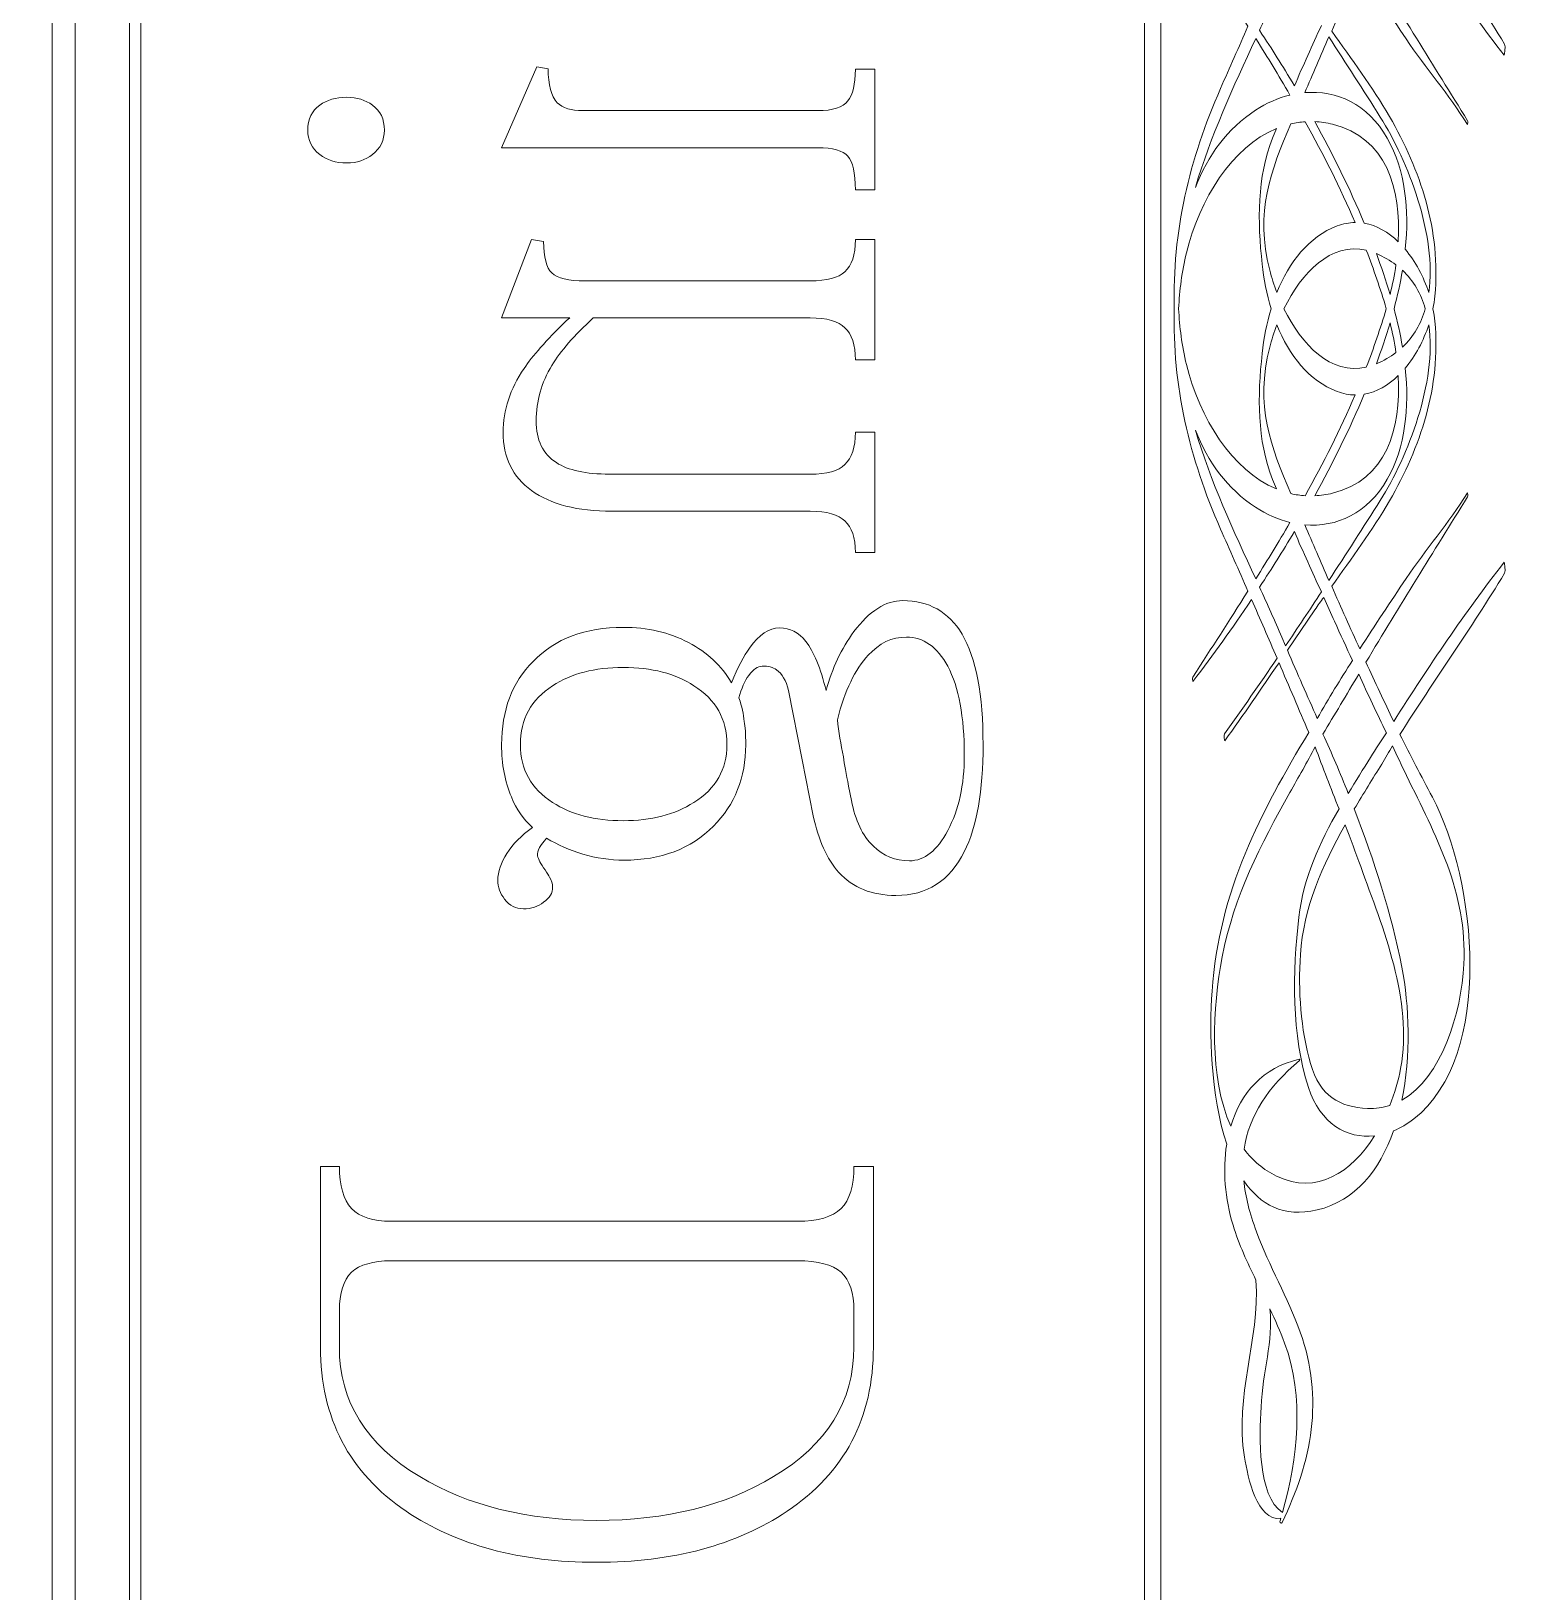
# Model space of a CAD drawing. Header units: millimetres. Extents: x -2181 to -135, y -809 to 517.
# Drawn here: x -892.67 to -858.83, y 308.93 to 344.09 of the extents above; entities that cross this region are included whole.
import ezdxf

# ---------------------------------------------------------------- set-up
doc = ezdxf.new("R2010")
doc.units = ezdxf.units.MM
doc.header["$MEASUREMENT"] = 0
doc.layers.add('layer 1', color=7, linetype='Continuous')

msp = doc.modelspace()

# ---------------------------------------------------------------- linework, layer by layer
at = {"layer": 'layer 1', "color": 250, "lineweight": 18}
msp.add_open_spline([(-1077.7513, 397.4959), (-1077.7513, 397.4959), (-1077.7513, 277.6383), (-1077.7513, 277.6383), (-1077.7513, 277.6383), (-1077.7513, 277.6383), (-832.2763, 277.6383), (-832.2763, 277.6383), (-832.2763, 277.6383), (-832.2763, 277.6383), (-832.2763, 397.4959), (-832.2763, 397.4959), (-832.2763, 397.4959), (-832.2763, 397.4959), (-1077.7513, 397.4959), (-1077.7513, 397.4959)], degree=3, knots=[0, 0, 0, 0, 0.2, 0.2, 0.2, 0.2, 0.4, 0.4, 0.4, 0.4, 0.6, 0.6, 0.6, 0.6, 1, 1, 1, 1], dxfattribs=at)
at = {"layer": 'layer 1', "color": 175, "lineweight": 18}
for points, knots in [([(-891.6817, 337.7439), (-891.6817, 337.7439), (-891.6817, 279.1735), (-891.6817, 279.1735), (-891.6817, 279.1735), (-891.6817, 279.1735), (-892.1966, 279.1735), (-892.1966, 279.1735), (-892.1966, 279.1735), (-892.1966, 279.1735), (-892.1966, 337.7439), (-892.1966, 337.7439), (-892.1966, 337.7439), (-892.1966, 337.7439), (-892.1966, 396.3142), (-892.1966, 396.3142), (-892.1966, 396.3142), (-892.1966, 396.3142), (-891.6817, 396.3142), (-891.6817, 396.3142), (-891.6817, 396.3142), (-891.6817, 396.3142), (-891.6817, 337.7439), (-891.6817, 337.7439)], [0, 0, 0, 0, 0.1428571, 0.1428571, 0.1428571, 0.1428571, 0.2857143, 0.2857143, 0.2857143, 0.2857143, 0.4285714, 0.4285714, 0.4285714, 0.4285714, 0.5714286, 0.5714286, 0.5714286, 0.5714286, 0.7142857, 0.7142857, 0.7142857, 0.7142857, 1, 1, 1, 1]), ([(-890.2003, 337.7439), (-890.2003, 337.7439), (-890.2003, 337.7449), (-890.2003, 337.7449), (-890.2003, 337.7449), (-890.2003, 337.7449), (-890.2003, 390.4634), (-890.2003, 390.4634), (-890.2003, 390.4634), (-890.2003, 390.4634), (-890.458, 390.4634), (-890.458, 390.4634), (-890.458, 390.4634), (-890.458, 390.4634), (-890.458, 337.7449), (-890.458, 337.7449), (-890.458, 337.7449), (-890.458, 337.7449), (-890.458, 337.7439), (-890.458, 337.7439)], [0, 0, 0, 0, 0.1666667, 0.1666667, 0.1666667, 0.1666667, 0.3333333, 0.3333333, 0.3333333, 0.3333333, 0.5, 0.5, 0.5, 0.5, 0.6666667, 0.6666667, 0.6666667, 0.6666667, 1, 1, 1, 1]), ([(-867.2153, 337.7439), (-867.2153, 337.7439), (-867.2153, 337.8408), (-867.2153, 337.8408), (-867.2153, 337.8408), (-867.2153, 337.8408), (-867.2153, 337.9377), (-867.2153, 337.9377), (-867.2153, 337.9377), (-867.2153, 337.9377), (-867.2153, 384.8429), (-867.2153, 384.8429), (-867.2153, 384.8429), (-867.2153, 384.8429), (-867.585, 384.8429), (-867.585, 384.8429), (-867.585, 384.8429), (-867.585, 384.8429), (-867.585, 337.9377), (-867.585, 337.9377), (-867.585, 337.9377), (-867.585, 337.9377), (-867.585, 337.8408), (-867.585, 337.8408), (-867.585, 337.8408), (-867.585, 337.8408), (-867.585, 337.7439), (-867.585, 337.7439), (-867.585, 337.7439), (-867.585, 337.7439), (-867.585, 290.8387), (-867.585, 290.8387), (-867.585, 290.8387), (-867.585, 290.8387), (-867.2153, 290.8387), (-867.2153, 290.8387), (-867.2153, 290.8387), (-867.2153, 290.8387), (-867.2153, 337.7439), (-867.2153, 337.7439)], [0, 0, 0, 0, 0.0909091, 0.0909091, 0.0909091, 0.0909091, 0.1818182, 0.1818182, 0.1818182, 0.1818182, 0.2727273, 0.2727273, 0.2727273, 0.2727273, 0.3636364, 0.3636364, 0.3636364, 0.3636364, 0.4545455, 0.4545455, 0.4545455, 0.4545455, 0.5454545, 0.5454545, 0.5454545, 0.5454545, 0.6363636, 0.6363636, 0.6363636, 0.6363636, 0.7272727, 0.7272727, 0.7272727, 0.7272727, 0.8181818, 0.8181818, 0.8181818, 0.8181818, 1, 1, 1, 1]), ([(-861.9661, 347.1441), (-862.174, 346.7043), (-862.3852, 346.2571), (-862.5925, 345.8077), (-862.5925, 345.8077), (-861.8387, 344.5539), (-861.0683, 343.3123), (-860.2998, 342.0781), (-860.2998, 342.0781), (-860.2875, 342.0594), (-860.3044, 341.9949), (-860.3032, 341.9924), (-860.3032, 341.9924), (-860.7258, 342.6716), (-861.2421, 343.2632), (-861.6854, 343.921), (-861.6854, 343.921), (-862.0388, 344.4457), (-862.3876, 344.9739), (-862.73, 345.508), (-862.73, 345.508), (-862.9428, 345.0423), (-863.1523, 344.5739), (-863.3626, 344.097), (-863.3626, 344.097), (-862.9162, 343.4632), (-862.4481, 342.8454), (-862.0613, 342.1728), (-862.0613, 342.1728), (-861.3628, 340.9579), (-860.8993, 339.6093), (-861.0381, 338.1245), (-861.0381, 338.1245), (-861.047, 338.0307), (-861.0613, 337.936), (-861.0801, 337.8409), (-861.0801, 337.8409), (-861.0613, 337.7456), (-861.047, 337.651), (-861.0381, 337.5571), (-861.0381, 337.5571), (-860.8993, 336.0723), (-861.3628, 334.7237), (-862.0613, 333.5088), (-862.0613, 333.5088), (-862.4481, 332.8362), (-862.9162, 332.2184), (-863.3626, 331.5846), (-863.3626, 331.5846), (-863.1523, 331.1077), (-862.9428, 330.6393), (-862.73, 330.1735), (-862.73, 330.1735), (-862.3876, 330.7077), (-862.0388, 331.236), (-861.6854, 331.7606), (-861.6854, 331.7606), (-861.2421, 332.4184), (-860.7258, 333.01), (-860.3032, 333.6892), (-860.3032, 333.6892), (-860.3044, 333.6867), (-860.2875, 333.6222), (-860.2998, 333.6035), (-860.2998, 333.6035), (-861.0683, 332.3693), (-861.8387, 331.1277), (-862.5925, 329.8739), (-862.5925, 329.8739), (-862.3852, 329.4245), (-862.174, 328.9773), (-861.9661, 328.5375), (-861.9661, 328.5375), (-861.184, 329.7757), (-860.3599, 330.9907), (-859.4764, 332.1269), (-859.4764, 332.1269), (-859.4737, 332.131), (-859.4352, 331.9269), (-859.4659, 331.8781), (-859.4659, 331.8781), (-860.2245, 330.6391), (-861.0508, 329.4587), (-861.8268, 328.2485), (-861.8268, 328.2485), (-861.5884, 327.7801), (-861.3453, 327.3039), (-861.095, 326.8345), (-861.095, 326.8345), (-860.1065, 324.9818), (-859.6818, 321.0059), (-861.5151, 319.5823), (-861.5151, 319.5823), (-861.6626, 319.4679), (-861.8163, 319.3784), (-861.9716, 319.314), (-861.9716, 319.314), (-862.2796, 318.4325), (-862.8242, 317.7345), (-863.6922, 317.5301), (-863.6922, 317.5301), (-864.4504, 317.3519), (-864.9795, 317.6503), (-865.3437, 318.1907), (-865.3437, 318.1907), (-865.3074, 317.8364), (-865.2131, 317.4554), (-865.0589, 317.0407), (-865.0589, 317.0407), (-864.769, 316.2611), (-864.3537, 315.5609), (-864.0719, 314.7767), (-864.0719, 314.7767), (-863.5342, 313.2779), (-863.8119, 311.8522), (-864.4823, 310.4884), (-864.4823, 310.4884), (-864.4964, 310.459), (-864.5381, 310.4784), (-864.5286, 310.51), (-864.5286, 310.51), (-864.5215, 310.5348), (-864.516, 310.5595), (-864.509, 310.5828), (-864.509, 310.5828), (-865.0518, 310.51), (-865.2506, 311.5016), (-865.3273, 311.9591), (-865.3273, 311.9591), (-865.5628, 313.3564), (-864.982, 314.5719), (-865.0693, 315.9468), (-865.0693, 315.9468), (-865.2647, 316.3465), (-865.4534, 316.752), (-865.5863, 317.187), (-865.5863, 317.187), (-865.7693, 317.7858), (-865.8232, 318.4292), (-865.7298, 319.0128), (-865.7298, 319.0128), (-866.0933, 320.1167), (-866.1218, 321.5642), (-866.0593, 322.4623), (-866.0593, 322.4623), (-865.9019, 324.7226), (-864.9519, 326.5144), (-863.8787, 328.2916), (-863.8787, 328.2916), (-864.0989, 328.8006), (-864.3233, 329.3319), (-864.5505, 329.8617), (-864.5505, 329.8617), (-864.9518, 329.2706), (-865.3559, 328.682), (-865.7714, 328.1041), (-865.7714, 328.1041), (-865.7708, 328.1053), (-865.8008, 328.2285), (-865.7778, 328.2604), (-865.7778, 328.2604), (-865.3779, 328.8209), (-864.9835, 329.3891), (-864.5938, 329.9624), (-864.5938, 329.9624), (-864.7839, 330.4048), (-864.9759, 330.8462), (-865.1688, 331.287), (-865.1688, 331.287), (-865.6184, 330.6109), (-866.0149, 330.0698), (-866.4895, 329.4411), (-866.4895, 329.4411), (-866.49, 329.44), (-866.5062, 329.5179), (-866.494, 329.5375), (-866.494, 329.5375), (-866.0536, 330.2225), (-865.689, 330.7802), (-865.2514, 331.4758), (-865.2514, 331.4758), (-865.456, 331.9426), (-865.6617, 332.4095), (-865.8672, 332.8756), (-865.8672, 332.8756), (-866.5717, 334.4753), (-866.9566, 336.0996), (-866.9109, 337.8408), (-866.9109, 337.8408), (-866.9566, 339.582), (-866.5717, 341.2063), (-865.8672, 342.806), (-865.8672, 342.806), (-865.6617, 343.2722), (-865.456, 343.739), (-865.2514, 344.2059), (-865.2514, 344.2059), (-865.689, 344.9014), (-866.0536, 345.4591), (-866.494, 346.1441), (-866.494, 346.1441), (-866.5062, 346.1636), (-866.49, 346.2417), (-866.4895, 346.2405), (-866.4895, 346.2405), (-866.0149, 345.6118), (-865.6184, 345.0706), (-865.1688, 344.3946), (-865.1688, 344.3946), (-864.9759, 344.8354), (-864.7839, 345.2768), (-864.5938, 345.7193), (-864.5938, 345.7193), (-864.9835, 346.2925), (-865.3779, 346.8607), (-865.7778, 347.4212), (-865.7778, 347.4212), (-865.8008, 347.4531), (-865.7708, 347.5764), (-865.7714, 347.5775), (-865.7714, 347.5775), (-865.3559, 346.9997), (-864.9518, 346.411), (-864.5505, 345.8199), (-864.5505, 345.8199), (-864.3233, 346.3497), (-864.0989, 346.881), (-863.8787, 347.39), (-863.8787, 347.39), (-864.9519, 349.1672), (-865.9019, 350.959), (-866.0593, 353.2193), (-866.0593, 353.2193), (-866.1218, 354.1174), (-866.0933, 355.5649), (-865.7298, 356.6688), (-865.7298, 356.6688), (-865.8232, 357.2524), (-865.7693, 357.8959), (-865.5863, 358.4946), (-865.5863, 358.4946), (-865.4534, 358.9296), (-865.2647, 359.3351), (-865.0693, 359.7348), (-865.0693, 359.7348), (-864.982, 361.1097), (-865.5628, 362.3252), (-865.3273, 363.7225), (-865.3273, 363.7225), (-865.2506, 364.18), (-865.0518, 365.1716), (-864.509, 365.0988), (-864.509, 365.0988), (-864.516, 365.1221), (-864.5215, 365.1468), (-864.5286, 365.1716), (-864.5286, 365.1716), (-864.5381, 365.2032), (-864.4964, 365.2226), (-864.4823, 365.1931), (-864.4823, 365.1931), (-863.8119, 363.8294), (-863.5342, 362.4037), (-864.0719, 360.9048), (-864.0719, 360.9048), (-864.3537, 360.1207), (-864.769, 359.4205), (-865.0589, 358.6409), (-865.0589, 358.6409), (-865.2131, 358.2262), (-865.3074, 357.8452), (-865.3437, 357.4909), (-865.3437, 357.4909), (-864.9795, 358.0313), (-864.4504, 358.3297), (-863.6922, 358.1514), (-863.6922, 358.1514), (-862.8242, 357.9472), (-862.2796, 357.2491), (-861.9716, 356.3676), (-861.9716, 356.3676), (-861.8163, 356.3033), (-861.6626, 356.2137), (-861.5151, 356.0993), (-861.5151, 356.0993), (-859.6818, 354.6757), (-860.1065, 350.6998), (-861.095, 348.8471), (-861.095, 348.8471), (-861.3453, 348.3777), (-861.5884, 347.9015), (-861.8268, 347.4331), (-861.8268, 347.4331), (-861.0508, 346.2229), (-860.2245, 345.0425), (-859.4659, 343.8035), (-859.4659, 343.8035), (-859.4352, 343.7547), (-859.4737, 343.5506), (-859.4764, 343.5547), (-859.4764, 343.5547), (-860.3599, 344.6909), (-861.184, 345.9059), (-861.9661, 347.1441)], [0, 0, 0, 0, 0.012987, 0.012987, 0.012987, 0.012987, 0.025974, 0.025974, 0.025974, 0.025974, 0.038961, 0.038961, 0.038961, 0.038961, 0.0519481, 0.0519481, 0.0519481, 0.0519481, 0.0649351, 0.0649351, 0.0649351, 0.0649351, 0.0779221, 0.0779221, 0.0779221, 0.0779221, 0.0909091, 0.0909091, 0.0909091, 0.0909091, 0.1038961, 0.1038961, 0.1038961, 0.1038961, 0.1168831, 0.1168831, 0.1168831, 0.1168831, 0.1298701, 0.1298701, 0.1298701, 0.1298701, 0.1428571, 0.1428571, 0.1428571, 0.1428571, 0.1558442, 0.1558442, 0.1558442, 0.1558442, 0.1688312, 0.1688312, 0.1688312, 0.1688312, 0.1818182, 0.1818182, 0.1818182, 0.1818182, 0.1948052, 0.1948052, 0.1948052, 0.1948052, 0.2077922, 0.2077922, 0.2077922, 0.2077922, 0.2207792, 0.2207792, 0.2207792, 0.2207792, 0.2337662, 0.2337662, 0.2337662, 0.2337662, 0.2467532, 0.2467532, 0.2467532, 0.2467532, 0.2597403, 0.2597403, 0.2597403, 0.2597403, 0.2727273, 0.2727273, 0.2727273, 0.2727273, 0.2857143, 0.2857143, 0.2857143, 0.2857143, 0.2987013, 0.2987013, 0.2987013, 0.2987013, 0.3116883, 0.3116883, 0.3116883, 0.3116883, 0.3246753, 0.3246753, 0.3246753, 0.3246753, 0.3376623, 0.3376623, 0.3376623, 0.3376623, 0.3506494, 0.3506494, 0.3506494, 0.3506494, 0.3636364, 0.3636364, 0.3636364, 0.3636364, 0.3766234, 0.3766234, 0.3766234, 0.3766234, 0.3896104, 0.3896104, 0.3896104, 0.3896104, 0.4025974, 0.4025974, 0.4025974, 0.4025974, 0.4155844, 0.4155844, 0.4155844, 0.4155844, 0.4285714, 0.4285714, 0.4285714, 0.4285714, 0.4415584, 0.4415584, 0.4415584, 0.4415584, 0.4545455, 0.4545455, 0.4545455, 0.4545455, 0.4675325, 0.4675325, 0.4675325, 0.4675325, 0.4805195, 0.4805195, 0.4805195, 0.4805195, 0.4935065, 0.4935065, 0.4935065, 0.4935065, 0.5064935, 0.5064935, 0.5064935, 0.5064935, 0.5194805, 0.5194805, 0.5194805, 0.5194805, 0.5324675, 0.5324675, 0.5324675, 0.5324675, 0.5454545, 0.5454545, 0.5454545, 0.5454545, 0.5584416, 0.5584416, 0.5584416, 0.5584416, 0.5714286, 0.5714286, 0.5714286, 0.5714286, 0.5844156, 0.5844156, 0.5844156, 0.5844156, 0.5974026, 0.5974026, 0.5974026, 0.5974026, 0.6103896, 0.6103896, 0.6103896, 0.6103896, 0.6233766, 0.6233766, 0.6233766, 0.6233766, 0.6363636, 0.6363636, 0.6363636, 0.6363636, 0.6493506, 0.6493506, 0.6493506, 0.6493506, 0.6623377, 0.6623377, 0.6623377, 0.6623377, 0.6753247, 0.6753247, 0.6753247, 0.6753247, 0.6883117, 0.6883117, 0.6883117, 0.6883117, 0.7012987, 0.7012987, 0.7012987, 0.7012987, 0.7142857, 0.7142857, 0.7142857, 0.7142857, 0.7272727, 0.7272727, 0.7272727, 0.7272727, 0.7402597, 0.7402597, 0.7402597, 0.7402597, 0.7532468, 0.7532468, 0.7532468, 0.7532468, 0.7662338, 0.7662338, 0.7662338, 0.7662338, 0.7792208, 0.7792208, 0.7792208, 0.7792208, 0.7922078, 0.7922078, 0.7922078, 0.7922078, 0.8051948, 0.8051948, 0.8051948, 0.8051948, 0.8181818, 0.8181818, 0.8181818, 0.8181818, 0.8311688, 0.8311688, 0.8311688, 0.8311688, 0.8441558, 0.8441558, 0.8441558, 0.8441558, 0.8571429, 0.8571429, 0.8571429, 0.8571429, 0.8701299, 0.8701299, 0.8701299, 0.8701299, 0.8831169, 0.8831169, 0.8831169, 0.8831169, 0.8961039, 0.8961039, 0.8961039, 0.8961039, 0.9090909, 0.9090909, 0.9090909, 0.9090909, 0.9220779, 0.9220779, 0.9220779, 0.9220779, 0.9350649, 0.9350649, 0.9350649, 0.9350649, 0.9480519, 0.9480519, 0.9480519, 0.9480519, 0.961039, 0.961039, 0.961039, 0.961039, 0.974026, 0.974026, 0.974026, 0.974026, 1, 1, 1, 1]), ([(-864.4863, 345.244), (-864.6449, 344.872), (-864.8159, 344.4955), (-864.991, 344.1149), (-864.991, 344.1149), (-864.6835, 343.6525), (-864.4908, 343.3463), (-864.2044, 342.864), (-864.2044, 342.864), (-864.0065, 343.3213), (-863.8027, 343.7758), (-863.5939, 344.2227)], [0, 0, 0, 0, 0.25, 0.25, 0.25, 0.25, 0.5, 0.5, 0.5, 0.5, 1, 1, 1, 1]), ([(-863.4287, 343.9663), (-863.6084, 343.5413), (-863.7905, 343.1251), (-863.972, 342.7097), (-863.972, 342.7097), (-863.2544, 342.7711), (-862.5502, 342.458), (-862.112, 341.6829), (-862.112, 341.6829), (-861.6975, 340.9499), (-861.6134, 340.0698), (-861.7049, 339.1792), (-861.7049, 339.1792), (-861.4753, 338.9047), (-861.293, 338.5618), (-861.1754, 338.2033), (-861.1754, 338.2033), (-860.9919, 339.4954), (-861.6426, 341.1659), (-862.268, 342.1598), (-862.268, 342.1598), (-862.6507, 342.7673), (-863.0391, 343.3732), (-863.4287, 343.9663)], [0, 0, 0, 0, 0.1428571, 0.1428571, 0.1428571, 0.1428571, 0.2857143, 0.2857143, 0.2857143, 0.2857143, 0.4285714, 0.4285714, 0.4285714, 0.4285714, 0.5714286, 0.5714286, 0.5714286, 0.5714286, 0.7142857, 0.7142857, 0.7142857, 0.7142857, 1, 1, 1, 1]), ([(-865.0757, 343.9309), (-864.7808, 343.4621), (-864.5827, 343.1352), (-864.3028, 342.6554), (-864.3028, 342.6554), (-864.5684, 342.5907), (-864.8306, 342.4764), (-865.0766, 342.3164), (-865.0766, 342.3164), (-865.7162, 341.9004), (-866.1505, 341.2953), (-866.4344, 340.575), (-866.4344, 340.575), (-866.0941, 341.7298), (-865.5748, 342.8476), (-865.0757, 343.9309)], [0, 0, 0, 0, 0.2, 0.2, 0.2, 0.2, 0.4, 0.4, 0.4, 0.4, 0.6, 0.6, 0.6, 0.6, 1, 1, 1, 1]), ([(-881.0208, 343.2496), (-881.0208, 343.2496), (-881.2747, 343.2907), (-881.2747, 343.2907), (-881.2747, 343.2907), (-881.2747, 343.2907), (-882.0703, 341.4687), (-882.0703, 341.4687), (-882.0703, 341.4687), (-882.0703, 341.4687), (-874.9436, 341.4687), (-874.9436, 341.4687)], [0, 0, 0, 0, 0.25, 0.25, 0.25, 0.25, 0.5, 0.5, 0.5, 0.5, 1, 1, 1, 1]), ([(-880.2421, 342.3044), (-880.5016, 342.3044), (-880.6935, 342.3637), (-880.8176, 342.4825), (-880.8176, 342.4825), (-880.9531, 342.6286), (-881.0208, 342.8843), (-881.0208, 343.2496)], [0, 0, 0, 0, 0.3333333, 0.3333333, 0.3333333, 0.3333333, 1, 1, 1, 1]), ([(-874.0972, 343.2359), (-874.0972, 342.898), (-874.1537, 342.6606), (-874.2665, 342.5236), (-874.2665, 342.5236), (-874.3794, 342.3775), (-874.6051, 342.3044), (-874.9436, 342.3044)], [0, 0, 0, 0, 0.3333333, 0.3333333, 0.3333333, 0.3333333, 1, 1, 1, 1]), ([(-874.0972, 340.5235), (-874.0972, 340.5235), (-873.6571, 340.5235), (-873.6571, 340.5235), (-873.6571, 340.5235), (-873.6571, 340.5235), (-873.6571, 343.2359), (-873.6571, 343.2359)], [0, 0, 0, 0, 0.3333333, 0.3333333, 0.3333333, 0.3333333, 1, 1, 1, 1]), ([(-886.4377, 341.866), (-886.4377, 342.1126), (-886.3474, 342.2998), (-886.1669, 342.4277), (-886.1669, 342.4277), (-886.0089, 342.5464), (-885.8057, 342.6058), (-885.5574, 342.6058), (-885.5574, 342.6058), (-885.3317, 342.6058), (-885.1399, 342.5464), (-884.9819, 342.4277), (-884.9819, 342.4277), (-884.8013, 342.2998), (-884.7111, 342.1126), (-884.7111, 341.866), (-884.7111, 341.866), (-884.7111, 341.6377), (-884.8013, 341.455), (-884.9819, 341.318), (-884.9819, 341.318), (-885.1399, 341.1902), (-885.3317, 341.1262), (-885.5574, 341.1262), (-885.5574, 341.1262), (-885.8057, 341.1262), (-886.0089, 341.1902), (-886.1669, 341.318), (-886.1669, 341.318), (-886.3474, 341.455), (-886.4377, 341.6377), (-886.4377, 341.866)], [0, 0, 0, 0, 0.1111111, 0.1111111, 0.1111111, 0.1111111, 0.2222222, 0.2222222, 0.2222222, 0.2222222, 0.3333333, 0.3333333, 0.3333333, 0.3333333, 0.4444444, 0.4444444, 0.4444444, 0.4444444, 0.5555556, 0.5555556, 0.5555556, 0.5555556, 0.6666667, 0.6666667, 0.6666667, 0.6666667, 0.7777778, 0.7777778, 0.7777778, 0.7777778, 1, 1, 1, 1]), ([(-864.6089, 341.9022), (-865.6107, 341.4865), (-866.3447, 340.3006), (-866.6357, 339.099), (-866.6357, 339.099), (-866.7386, 338.6748), (-866.7947, 338.2557), (-866.8125, 337.8409), (-866.8125, 337.8409), (-866.7947, 337.4259), (-866.7386, 337.0068), (-866.6357, 336.5826), (-866.6357, 336.5826), (-866.3447, 335.381), (-865.6107, 334.1951), (-864.6089, 333.7794)], [0, 0, 0, 0, 0.2, 0.2, 0.2, 0.2, 0.4, 0.4, 0.4, 0.4, 0.6, 0.6, 0.6, 0.6, 1, 1, 1, 1]), ([(-864.5987, 338.2039), (-864.6645, 338.3742), (-864.7185, 338.5451), (-864.7599, 338.7085), (-864.7599, 338.7085), (-865.0935, 340.0197), (-864.7412, 340.9573), (-864.2808, 342.0077), (-864.2808, 342.0077), (-864.1765, 342.0318), (-864.0694, 342.048), (-863.9603, 342.0547), (-863.9603, 342.0547), (-863.5518, 341.32), (-863.1714, 340.5662), (-862.8376, 339.7839), (-862.8376, 339.7839), (-862.969, 339.782), (-863.1037, 339.7568), (-863.2416, 339.7051), (-863.2416, 339.7051), (-863.8783, 339.4651), (-864.3217, 338.8894), (-864.5987, 338.2039)], [0, 0, 0, 0, 0.1428571, 0.1428571, 0.1428571, 0.1428571, 0.2857143, 0.2857143, 0.2857143, 0.2857143, 0.4285714, 0.4285714, 0.4285714, 0.4285714, 0.5714286, 0.5714286, 0.5714286, 0.5714286, 0.7142857, 0.7142857, 0.7142857, 0.7142857, 1, 1, 1, 1]), ([(-862.6293, 339.7675), (-862.9575, 340.5489), (-863.3328, 341.3126), (-863.7419, 342.0561), (-863.7419, 342.0561), (-863.6112, 342.0498), (-863.4776, 342.0309), (-863.3413, 341.9975), (-863.3413, 341.9975), (-862.1341, 341.7014), (-861.7959, 340.5507), (-861.8623, 339.3488), (-861.8623, 339.3488), (-862.0872, 339.5668), (-862.3473, 339.7192), (-862.6293, 339.7675)], [0, 0, 0, 0, 0.2, 0.2, 0.2, 0.2, 0.4, 0.4, 0.4, 0.4, 0.6, 0.6, 0.6, 0.6, 1, 1, 1, 1]), ([(-864.7271, 337.8408), (-864.828, 338.169), (-864.8947, 338.5118), (-864.9306, 338.8481), (-864.9306, 338.8481), (-865.0325, 339.8018), (-865.0479, 340.8054), (-864.6952, 341.6877)], [0, 0, 0, 0, 0.3333333, 0.3333333, 0.3333333, 0.3333333, 1, 1, 1, 1]), ([(-874.9436, 341.4687), (-874.6051, 341.4687), (-874.3794, 341.4048), (-874.2665, 341.2769), (-874.2665, 341.2769), (-874.1537, 341.1491), (-874.0972, 340.8979), (-874.0972, 340.5235)], [0, 0, 0, 0, 0.3333333, 0.3333333, 0.3333333, 0.3333333, 1, 1, 1, 1]), ([(-880.6145, 337.5644), (-880.6145, 337.5644), (-880.5299, 337.6329), (-880.5299, 337.6329), (-880.5299, 337.6329), (-880.5299, 337.6329), (-882.0703, 337.6329), (-882.0703, 337.6329), (-882.0703, 337.6329), (-882.0703, 337.6329), (-881.3932, 339.4001), (-881.3932, 339.4001), (-881.3932, 339.4001), (-881.3932, 339.4001), (-881.1223, 339.359), (-881.1223, 339.359)], [0, 0, 0, 0, 0.2, 0.2, 0.2, 0.2, 0.4, 0.4, 0.4, 0.4, 0.6, 0.6, 0.6, 0.6, 1, 1, 1, 1]), ([(-875.1129, 338.4686), (-874.7405, 338.4686), (-874.4809, 338.5371), (-874.3342, 338.6741), (-874.3342, 338.6741), (-874.1762, 338.811), (-874.0972, 339.0531), (-874.0972, 339.4001)], [0, 0, 0, 0, 0.3333333, 0.3333333, 0.3333333, 0.3333333, 1, 1, 1, 1]), ([(-873.6571, 339.4001), (-873.6571, 339.4001), (-873.6571, 336.6877), (-873.6571, 336.6877), (-873.6571, 336.6877), (-873.6571, 336.6877), (-874.0972, 336.6877), (-874.0972, 336.6877)], [0, 0, 0, 0, 0.3333333, 0.3333333, 0.3333333, 0.3333333, 1, 1, 1, 1]), ([(-881.1223, 339.359), (-881.1223, 339.0028), (-881.0603, 338.7654), (-880.9361, 338.6466), (-880.9361, 338.6466), (-880.812, 338.5279), (-880.5637, 338.4686), (-880.1913, 338.4686)], [0, 0, 0, 0, 0.3333333, 0.3333333, 0.3333333, 0.3333333, 1, 1, 1, 1]), ([(-862.1335, 337.8408), (-862.2662, 338.2896), (-862.4172, 338.7277), (-862.5829, 339.1571), (-862.5829, 339.1571), (-863.3842, 339.3449), (-864.0408, 338.6495), (-864.4391, 337.8408), (-864.4391, 337.8408), (-864.0408, 337.0321), (-863.3842, 336.3367), (-862.5829, 336.5245), (-862.5829, 336.5245), (-862.4172, 336.9539), (-862.2662, 337.392), (-862.1335, 337.8408)], [0, 0, 0, 0, 0.2, 0.2, 0.2, 0.2, 0.4, 0.4, 0.4, 0.4, 0.6, 0.6, 0.6, 0.6, 1, 1, 1, 1]), ([(-862.0468, 338.1584), (-862.1416, 338.4794), (-862.2479, 338.7897), (-862.357, 339.0821), (-862.357, 339.0821), (-862.1899, 339.0118), (-862.0434, 338.9266), (-861.9147, 338.8289), (-861.9147, 338.8289), (-861.9477, 338.6014), (-861.9927, 338.3759), (-862.0468, 338.1584)], [0, 0, 0, 0, 0.25, 0.25, 0.25, 0.25, 0.5, 0.5, 0.5, 0.5, 1, 1, 1, 1]), ([(-861.2534, 337.8408), (-861.3505, 338.1729), (-861.516, 338.4685), (-861.7691, 338.7064), (-861.7691, 338.7064), (-861.8178, 338.4149), (-861.8826, 338.1251), (-861.9579, 337.8413), (-861.9579, 337.8413), (-861.8826, 337.5565), (-861.8178, 337.2667), (-861.7691, 336.9752), (-861.7691, 336.9752), (-861.516, 337.2131), (-861.3505, 337.5088), (-861.2534, 337.8408)], [0, 0, 0, 0, 0.2, 0.2, 0.2, 0.2, 0.4, 0.4, 0.4, 0.4, 0.6, 0.6, 0.6, 0.6, 1, 1, 1, 1]), ([(-890.458, 337.7429), (-890.458, 337.7429), (-890.458, 285.0244), (-890.458, 285.0244), (-890.458, 285.0244), (-890.458, 285.0244), (-890.2003, 285.0244), (-890.2003, 285.0244), (-890.2003, 285.0244), (-890.2003, 285.0244), (-890.2003, 337.7429), (-890.2003, 337.7429)], [0, 0, 0, 0, 0.25, 0.25, 0.25, 0.25, 0.5, 0.5, 0.5, 0.5, 1, 1, 1, 1]), ([(-880.0051, 337.6329), (-880.4339, 337.2402), (-880.7443, 336.884), (-880.9361, 336.5644), (-880.9361, 336.5644), (-881.1731, 336.1717), (-881.2916, 335.7561), (-881.2916, 335.3177), (-881.2916, 335.3177), (-881.2916, 334.8794), (-881.1392, 334.5643), (-880.8346, 334.3725), (-880.8346, 334.3725), (-880.575, 334.199), (-880.1744, 334.1122), (-879.6327, 334.1122)], [0, 0, 0, 0, 0.2, 0.2, 0.2, 0.2, 0.4, 0.4, 0.4, 0.4, 0.6, 0.6, 0.6, 0.6, 1, 1, 1, 1]), ([(-874.0972, 336.6877), (-874.0972, 337.0256), (-874.1762, 337.2676), (-874.3342, 337.4137), (-874.3342, 337.4137), (-874.4809, 337.5598), (-874.7405, 337.6329), (-875.1129, 337.6329)], [0, 0, 0, 0, 0.3333333, 0.3333333, 0.3333333, 0.3333333, 1, 1, 1, 1]), ([(-864.6952, 333.9939), (-865.0479, 334.8762), (-865.0325, 335.8798), (-864.9306, 336.8335), (-864.9306, 336.8335), (-864.8947, 337.1698), (-864.828, 337.5127), (-864.7271, 337.8408)], [0, 0, 0, 0, 0.3333333, 0.3333333, 0.3333333, 0.3333333, 1, 1, 1, 1]), ([(-879.5819, 333.2766), (-880.3606, 333.2766), (-880.9643, 333.4318), (-881.3932, 333.7423), (-881.3932, 333.7423), (-881.822, 334.0528), (-882.0364, 334.4912), (-882.0364, 335.0575), (-882.0364, 335.0575), (-882.0364, 335.5506), (-881.8785, 336.0301), (-881.5624, 336.4959), (-881.5624, 336.4959), (-881.3819, 336.7699), (-881.0659, 337.126), (-880.6145, 337.5644)], [0, 0, 0, 0, 0.2, 0.2, 0.2, 0.2, 0.4, 0.4, 0.4, 0.4, 0.6, 0.6, 0.6, 0.6, 1, 1, 1, 1]), ([(-864.5987, 337.4777), (-864.6645, 337.3074), (-864.7185, 337.1365), (-864.7599, 336.9731), (-864.7599, 336.9731), (-865.0935, 335.6619), (-864.7412, 334.7243), (-864.2808, 333.6739), (-864.2808, 333.6739), (-864.1765, 333.6498), (-864.0694, 333.6336), (-863.9603, 333.6269), (-863.9603, 333.6269), (-863.5518, 334.3616), (-863.1714, 335.1154), (-862.8376, 335.8977), (-862.8376, 335.8977), (-862.969, 335.8996), (-863.1037, 335.9248), (-863.2416, 335.9765), (-863.2416, 335.9765), (-863.8783, 336.2165), (-864.3217, 336.7922), (-864.5987, 337.4777)], [0, 0, 0, 0, 0.1428571, 0.1428571, 0.1428571, 0.1428571, 0.2857143, 0.2857143, 0.2857143, 0.2857143, 0.4285714, 0.4285714, 0.4285714, 0.4285714, 0.5714286, 0.5714286, 0.5714286, 0.5714286, 0.7142857, 0.7142857, 0.7142857, 0.7142857, 1, 1, 1, 1]), ([(-863.4287, 331.7154), (-863.6084, 332.1403), (-863.7905, 332.5565), (-863.972, 332.972), (-863.972, 332.972), (-863.2544, 332.9105), (-862.5502, 333.2236), (-862.112, 333.9987), (-862.112, 333.9987), (-861.6975, 334.7317), (-861.6134, 335.6118), (-861.7049, 336.5025), (-861.7049, 336.5025), (-861.4753, 336.7769), (-861.293, 337.1198), (-861.1754, 337.4783), (-861.1754, 337.4783), (-860.9919, 336.1862), (-861.6426, 334.5157), (-862.268, 333.5219), (-862.268, 333.5219), (-862.6507, 332.9143), (-863.0391, 332.3084), (-863.4287, 331.7154)], [0, 0, 0, 0, 0.1428571, 0.1428571, 0.1428571, 0.1428571, 0.2857143, 0.2857143, 0.2857143, 0.2857143, 0.4285714, 0.4285714, 0.4285714, 0.4285714, 0.5714286, 0.5714286, 0.5714286, 0.5714286, 0.7142857, 0.7142857, 0.7142857, 0.7142857, 1, 1, 1, 1]), ([(-862.0468, 337.5232), (-862.1416, 337.2022), (-862.2479, 336.8919), (-862.357, 336.5995), (-862.357, 336.5995), (-862.1899, 336.6698), (-862.0434, 336.755), (-861.9147, 336.8527), (-861.9147, 336.8527), (-861.9477, 337.0802), (-861.9927, 337.3057), (-862.0468, 337.5232)], [0, 0, 0, 0, 0.25, 0.25, 0.25, 0.25, 0.5, 0.5, 0.5, 0.5, 1, 1, 1, 1]), ([(-862.6293, 335.9141), (-862.9575, 335.1327), (-863.3328, 334.3691), (-863.7419, 333.6255), (-863.7419, 333.6255), (-863.6112, 333.6319), (-863.4776, 333.6507), (-863.3413, 333.6841), (-863.3413, 333.6841), (-862.1341, 333.9801), (-861.7959, 335.1309), (-861.8623, 336.3328), (-861.8623, 336.3328), (-862.0872, 336.1148), (-862.3473, 335.9624), (-862.6293, 335.9141)], [0, 0, 0, 0, 0.2, 0.2, 0.2, 0.2, 0.4, 0.4, 0.4, 0.4, 0.6, 0.6, 0.6, 0.6, 1, 1, 1, 1]), ([(-875.1129, 334.1122), (-874.7405, 334.1122), (-874.4809, 334.1853), (-874.3342, 334.3314), (-874.3342, 334.3314), (-874.1762, 334.4775), (-874.0972, 334.7195), (-874.0972, 335.0575)], [0, 0, 0, 0, 0.3333333, 0.3333333, 0.3333333, 0.3333333, 1, 1, 1, 1]), ([(-874.0972, 335.0575), (-874.0972, 335.0575), (-873.6571, 335.0575), (-873.6571, 335.0575), (-873.6571, 335.0575), (-873.6571, 335.0575), (-873.6571, 332.345), (-873.6571, 332.345), (-873.6571, 332.345), (-873.6571, 332.345), (-874.0972, 332.345), (-874.0972, 332.345)], [0, 0, 0, 0, 0.25, 0.25, 0.25, 0.25, 0.5, 0.5, 0.5, 0.5, 1, 1, 1, 1]), ([(-865.0757, 331.7507), (-864.7808, 332.2195), (-864.5827, 332.5464), (-864.3028, 333.0262), (-864.3028, 333.0262), (-864.5684, 333.0909), (-864.8306, 333.2052), (-865.0766, 333.3651), (-865.0766, 333.3651), (-865.7162, 333.7812), (-866.1505, 334.3863), (-866.4344, 335.1067), (-866.4344, 335.1067), (-866.0941, 333.9518), (-865.5748, 332.834), (-865.0757, 331.7507)], [0, 0, 0, 0, 0.2, 0.2, 0.2, 0.2, 0.4, 0.4, 0.4, 0.4, 0.6, 0.6, 0.6, 0.6, 1, 1, 1, 1]), ([(-874.0972, 332.345), (-874.0972, 332.6829), (-874.1762, 332.9204), (-874.3342, 333.0573), (-874.3342, 333.0573), (-874.4809, 333.2035), (-874.7405, 333.2766), (-875.1129, 333.2766)], [0, 0, 0, 0, 0.3333333, 0.3333333, 0.3333333, 0.3333333, 1, 1, 1, 1]), ([(-864.4863, 330.4376), (-864.6449, 330.8096), (-864.8159, 331.1861), (-864.991, 331.5667), (-864.991, 331.5667), (-864.6835, 332.0291), (-864.4908, 332.3353), (-864.2044, 332.8177), (-864.2044, 332.8177), (-864.0065, 332.3603), (-863.8027, 331.9058), (-863.5939, 331.4589)], [0, 0, 0, 0, 0.25, 0.25, 0.25, 0.25, 0.5, 0.5, 0.5, 0.5, 1, 1, 1, 1]), ([(-863.7407, 331.057), (-863.676, 331.1525), (-863.61, 331.2479), (-863.542, 331.3342), (-863.542, 331.3342), (-863.46, 331.149), (-863.3795, 330.9723), (-863.2994, 330.796), (-863.2994, 330.796), (-863.1654, 330.5015), (-863.0311, 330.2074), (-862.8962, 329.9132), (-862.8962, 329.9132), (-863.1655, 329.4892), (-863.4308, 329.0613), (-863.6877, 328.606)], [0, 0, 0, 0, 0.2, 0.2, 0.2, 0.2, 0.4, 0.4, 0.4, 0.4, 0.6, 0.6, 0.6, 0.6, 1, 1, 1, 1]), ([(-882.0703, 328.016), (-882.0703, 328.7923), (-881.8333, 329.4179), (-881.3593, 329.8928), (-881.3593, 329.8928), (-880.8628, 330.4043), (-880.1857, 330.66), (-879.328, 330.66), (-879.328, 330.66), (-878.7863, 330.66), (-878.2954, 330.5458), (-877.8552, 330.3175), (-877.8552, 330.3175), (-877.4377, 330.0983), (-877.1161, 329.7969), (-876.8904, 329.4134), (-876.8904, 329.4134), (-876.7436, 329.7604), (-876.6082, 330.0207), (-876.4841, 330.1942), (-876.4841, 330.1942), (-876.2696, 330.4956), (-876.0439, 330.6463), (-875.8069, 330.6463), (-875.8069, 330.6463), (-875.5699, 330.6463), (-875.3725, 330.5458), (-875.2145, 330.3449), (-875.2145, 330.3449), (-875.0339, 330.1166), (-874.8816, 329.7467), (-874.7574, 329.2353), (-874.7574, 329.2353), (-874.622, 329.7376), (-874.4132, 330.1805), (-874.1311, 330.5641), (-874.1311, 330.5641), (-873.7813, 331.0299), (-873.4145, 331.2628), (-873.0308, 331.2628), (-873.0308, 331.2628), (-872.4439, 331.2628), (-871.9982, 331.0116), (-871.6934, 330.5093), (-871.6934, 330.5093), (-871.3775, 329.9705), (-871.2195, 329.1394), (-871.2195, 328.016), (-871.2195, 328.016), (-871.2195, 326.9749), (-871.3605, 326.1712), (-871.6427, 325.6049), (-871.6427, 325.6049), (-871.97, 324.9474), (-872.4834, 324.6186), (-873.1831, 324.6186), (-873.1831, 324.6186), (-873.7248, 324.6186), (-874.1537, 324.7921), (-874.4696, 325.1392), (-874.4696, 325.1392), (-874.7405, 325.4406), (-874.9323, 325.8652), (-875.0452, 326.4132)], [0, 0, 0, 0, 0.0588235, 0.0588235, 0.0588235, 0.0588235, 0.1176471, 0.1176471, 0.1176471, 0.1176471, 0.1764706, 0.1764706, 0.1764706, 0.1764706, 0.2352941, 0.2352941, 0.2352941, 0.2352941, 0.2941176, 0.2941176, 0.2941176, 0.2941176, 0.3529412, 0.3529412, 0.3529412, 0.3529412, 0.4117647, 0.4117647, 0.4117647, 0.4117647, 0.4705882, 0.4705882, 0.4705882, 0.4705882, 0.5294118, 0.5294118, 0.5294118, 0.5294118, 0.5882353, 0.5882353, 0.5882353, 0.5882353, 0.6470588, 0.6470588, 0.6470588, 0.6470588, 0.7058824, 0.7058824, 0.7058824, 0.7058824, 0.7647059, 0.7647059, 0.7647059, 0.7647059, 0.8235294, 0.8235294, 0.8235294, 0.8235294, 0.8823529, 0.8823529, 0.8823529, 0.8823529, 1, 1, 1, 1]), ([(-871.6427, 327.7831), (-871.6427, 328.6416), (-871.7668, 329.3083), (-872.0151, 329.7832), (-872.0151, 329.7832), (-872.2521, 330.2216), (-872.5624, 330.4408), (-872.9461, 330.4408), (-872.9461, 330.4408), (-873.2734, 330.4408), (-873.5612, 330.3038), (-873.8094, 330.0298), (-873.8094, 330.0298), (-874.1029, 329.7193), (-874.3342, 329.2353), (-874.5035, 328.5777), (-874.5035, 328.5777), (-874.4696, 328.3037), (-874.4245, 328.0251), (-874.3681, 327.742), (-874.3681, 327.742), (-874.3455, 327.5776), (-874.306, 327.3585), (-874.2496, 327.0845)], [0, 0, 0, 0, 0.1428571, 0.1428571, 0.1428571, 0.1428571, 0.2857143, 0.2857143, 0.2857143, 0.2857143, 0.4285714, 0.4285714, 0.4285714, 0.4285714, 0.5714286, 0.5714286, 0.5714286, 0.5714286, 0.7142857, 0.7142857, 0.7142857, 0.7142857, 1, 1, 1, 1]), ([(-875.6038, 329.2353), (-875.6603, 329.4636), (-875.7505, 329.6189), (-875.8747, 329.7011), (-875.8747, 329.7011), (-875.9537, 329.765), (-876.0609, 329.7924), (-876.1963, 329.7832), (-876.1963, 329.7832), (-876.2979, 329.7832), (-876.3994, 329.7147), (-876.501, 329.5778), (-876.501, 329.5778), (-876.5913, 329.4499), (-876.6647, 329.2809), (-876.7211, 329.0709), (-876.7211, 329.0709), (-876.6534, 328.8791), (-876.6139, 328.701), (-876.6026, 328.5366), (-876.6026, 328.5366), (-876.58, 328.427), (-876.5687, 328.2535), (-876.5687, 328.016), (-876.5687, 328.016), (-876.5687, 327.2763), (-876.8113, 326.6644), (-877.2966, 326.1803), (-877.2966, 326.1803), (-877.8044, 325.6689), (-878.4759, 325.4132), (-879.311, 325.4132), (-879.311, 325.4132), (-879.627, 325.4132), (-879.9374, 325.4588), (-880.2421, 325.5502), (-880.2421, 325.5502), (-880.5355, 325.6415), (-880.8063, 325.7602), (-881.0546, 325.9063), (-881.0546, 325.9063), (-881.2013, 325.7602), (-881.269, 325.6278), (-881.2577, 325.5091), (-881.2577, 325.5091), (-881.2465, 325.436), (-881.19, 325.331), (-881.0885, 325.194), (-881.0885, 325.194), (-881.0433, 325.1209), (-881.0095, 325.0661), (-880.9869, 325.0296), (-880.9869, 325.0296), (-880.9418, 324.9565), (-880.9192, 324.8834), (-880.9192, 324.8104), (-880.9192, 324.8104), (-880.9192, 324.6734), (-880.9869, 324.5592), (-881.1223, 324.4679), (-881.1223, 324.4679), (-881.2465, 324.3674), (-881.3988, 324.3172), (-881.5794, 324.3172), (-881.5794, 324.3172), (-881.7487, 324.3172), (-881.8897, 324.3903), (-882.0026, 324.5364), (-882.0026, 324.5364), (-882.1042, 324.6643), (-882.1549, 324.8058), (-882.1549, 324.9611), (-882.1549, 324.9611), (-882.1549, 325.1529), (-882.0872, 325.3538), (-881.9518, 325.5639), (-881.9518, 325.5639), (-881.8164, 325.7739), (-881.6245, 325.9703), (-881.3762, 326.1529), (-881.3762, 326.1529), (-881.5794, 326.3356), (-881.7374, 326.5639), (-881.8502, 326.8379), (-881.8502, 326.8379), (-881.9969, 327.1849), (-882.0703, 327.5776), (-882.0703, 328.016)], [0, 0, 0, 0, 0.0434783, 0.0434783, 0.0434783, 0.0434783, 0.0869565, 0.0869565, 0.0869565, 0.0869565, 0.1304348, 0.1304348, 0.1304348, 0.1304348, 0.173913, 0.173913, 0.173913, 0.173913, 0.2173913, 0.2173913, 0.2173913, 0.2173913, 0.2608696, 0.2608696, 0.2608696, 0.2608696, 0.3043478, 0.3043478, 0.3043478, 0.3043478, 0.3478261, 0.3478261, 0.3478261, 0.3478261, 0.3913043, 0.3913043, 0.3913043, 0.3913043, 0.4347826, 0.4347826, 0.4347826, 0.4347826, 0.4782609, 0.4782609, 0.4782609, 0.4782609, 0.5217391, 0.5217391, 0.5217391, 0.5217391, 0.5652174, 0.5652174, 0.5652174, 0.5652174, 0.6086957, 0.6086957, 0.6086957, 0.6086957, 0.6521739, 0.6521739, 0.6521739, 0.6521739, 0.6956522, 0.6956522, 0.6956522, 0.6956522, 0.7391304, 0.7391304, 0.7391304, 0.7391304, 0.7826087, 0.7826087, 0.7826087, 0.7826087, 0.826087, 0.826087, 0.826087, 0.826087, 0.8695652, 0.8695652, 0.8695652, 0.8695652, 0.9130435, 0.9130435, 0.9130435, 0.9130435, 1, 1, 1, 1]), ([(-881.6471, 328.016), (-881.6471, 327.4589), (-881.4045, 327.0251), (-880.9192, 326.7146), (-880.9192, 326.7146), (-880.5016, 326.4406), (-879.9712, 326.3036), (-879.328, 326.3036), (-879.328, 326.3036), (-878.696, 326.3036), (-878.1656, 326.4406), (-877.7367, 326.7146), (-877.7367, 326.7146), (-877.2402, 327.0251), (-876.9919, 327.4589), (-876.9919, 328.016), (-876.9919, 328.016), (-876.9919, 328.5914), (-877.2402, 329.0343), (-877.7367, 329.3449), (-877.7367, 329.3449), (-878.1543, 329.6189), (-878.6847, 329.7558), (-879.328, 329.7558), (-879.328, 329.7558), (-879.9712, 329.7558), (-880.5016, 329.6189), (-880.9192, 329.3449), (-880.9192, 329.3449), (-881.4045, 329.0343), (-881.6471, 328.5914), (-881.6471, 328.016)], [0, 0, 0, 0, 0.1111111, 0.1111111, 0.1111111, 0.1111111, 0.2222222, 0.2222222, 0.2222222, 0.2222222, 0.3333333, 0.3333333, 0.3333333, 0.3333333, 0.4444444, 0.4444444, 0.4444444, 0.4444444, 0.5555556, 0.5555556, 0.5555556, 0.5555556, 0.6666667, 0.6666667, 0.6666667, 0.6666667, 0.7777778, 0.7777778, 0.7777778, 0.7777778, 1, 1, 1, 1]), ([(-862.1298, 328.284), (-862.2475, 328.1094), (-862.3667, 327.9197), (-862.4851, 327.7302), (-862.4851, 327.7302), (-862.6497, 327.467), (-862.8223, 327.1968), (-862.991, 326.9185), (-862.991, 326.9185), (-863.1729, 327.3773), (-863.363, 327.8321), (-863.562, 328.254), (-863.562, 328.254), (-863.3, 328.6866), (-863.0282, 329.1464), (-862.7542, 329.6044), (-862.7542, 329.6044), (-862.5488, 329.1584), (-862.3415, 328.713), (-862.1298, 328.284)], [0, 0, 0, 0, 0.1666667, 0.1666667, 0.1666667, 0.1666667, 0.3333333, 0.3333333, 0.3333333, 0.3333333, 0.5, 0.5, 0.5, 0.5, 0.6666667, 0.6666667, 0.6666667, 0.6666667, 1, 1, 1, 1]), ([(-875.0452, 326.4132), (-875.0452, 326.4132), (-875.2991, 327.6735), (-875.2991, 327.6735), (-875.2991, 327.6735), (-875.2991, 327.6735), (-875.6038, 329.2353), (-875.6038, 329.2353)], [0, 0, 0, 0, 0.3333333, 0.3333333, 0.3333333, 0.3333333, 1, 1, 1, 1]), ([(-874.1819, 326.7557), (-874.1029, 326.3082), (-873.9392, 325.9657), (-873.6909, 325.7282), (-873.6909, 325.7282), (-873.4652, 325.5091), (-873.1944, 325.3995), (-872.8784, 325.3995), (-872.8784, 325.3995), (-872.5399, 325.3995), (-872.2521, 325.6278), (-872.0151, 326.0844), (-872.0151, 326.0844), (-871.7668, 326.5411), (-871.6427, 327.1073), (-871.6427, 327.7831)], [0, 0, 0, 0, 0.2, 0.2, 0.2, 0.2, 0.4, 0.4, 0.4, 0.4, 0.6, 0.6, 0.6, 0.6, 1, 1, 1, 1]), ([(-863.7357, 327.9657), (-863.565, 327.5001), (-863.3795, 327.0353), (-863.1984, 326.5683), (-863.1984, 326.5683), (-863.6298, 325.8172), (-864.0018, 325.0086), (-864.1039, 324.1291), (-864.1039, 324.1291), (-864.2449, 322.9142), (-864.2689, 321.4526), (-863.8871, 320.2905), (-863.8871, 320.2905), (-863.6208, 319.48), (-863.0282, 319.1283), (-862.3989, 319.2009), (-862.3989, 319.2009), (-862.9156, 318.3846), (-863.7004, 317.8519), (-864.6044, 318.2922), (-864.6044, 318.2922), (-864.9026, 318.4372), (-865.1432, 318.6452), (-865.3349, 318.898), (-865.3349, 318.898), (-865.2297, 319.6586), (-864.8042, 320.295), (-864.0857, 320.8988), (-864.0857, 320.8988), (-864.0747, 320.9087), (-864.0808, 320.9262), (-864.0945, 320.9252), (-864.0945, 320.9252), (-864.9158, 320.7491), (-865.4157, 320.1604), (-865.638, 319.417), (-865.638, 319.417), (-866.1338, 320.5271), (-866.0468, 322.0952), (-865.8289, 323.2364), (-865.8289, 323.2364), (-865.5673, 324.607), (-864.9582, 325.7771), (-864.3058, 326.9363), (-864.3058, 326.9363), (-864.1117, 327.2813), (-863.9154, 327.6255), (-863.7357, 327.9657)], [0, 0, 0, 0, 0.0769231, 0.0769231, 0.0769231, 0.0769231, 0.1538462, 0.1538462, 0.1538462, 0.1538462, 0.2307692, 0.2307692, 0.2307692, 0.2307692, 0.3076923, 0.3076923, 0.3076923, 0.3076923, 0.3846154, 0.3846154, 0.3846154, 0.3846154, 0.4615385, 0.4615385, 0.4615385, 0.4615385, 0.5384615, 0.5384615, 0.5384615, 0.5384615, 0.6153846, 0.6153846, 0.6153846, 0.6153846, 0.6923077, 0.6923077, 0.6923077, 0.6923077, 0.7692308, 0.7692308, 0.7692308, 0.7692308, 0.8461538, 0.8461538, 0.8461538, 0.8461538, 1, 1, 1, 1]), ([(-861.9927, 327.9921), (-861.8938, 327.7691), (-861.7852, 327.5431), (-861.6759, 327.3181), (-861.6759, 327.3181), (-861.0285, 325.9847), (-860.3026, 324.6893), (-860.3857, 323.0687), (-860.3857, 323.0687), (-860.4425, 321.9631), (-860.8819, 320.5106), (-861.7842, 320.0029), (-861.7842, 320.0029), (-861.5785, 321.0066), (-861.611, 322.1278), (-861.7822, 323.0055), (-861.7822, 323.0055), (-862.0176, 324.2138), (-862.4053, 325.4032), (-862.8536, 326.5673), (-862.8536, 326.5673), (-862.647, 326.917), (-862.4348, 327.2549), (-862.2363, 327.5806), (-862.2363, 327.5806), (-862.1531, 327.7172), (-862.069, 327.8532), (-861.9927, 327.9921)], [0, 0, 0, 0, 0.125, 0.125, 0.125, 0.125, 0.25, 0.25, 0.25, 0.25, 0.375, 0.375, 0.375, 0.375, 0.5, 0.5, 0.5, 0.5, 0.625, 0.625, 0.625, 0.625, 0.75, 0.75, 0.75, 0.75, 1, 1, 1, 1]), ([(-863.0603, 326.2095), (-863.5675, 325.3077), (-864.0021, 324.3318), (-864.0685, 323.291), (-864.0685, 323.291), (-864.1206, 322.4681), (-864.0634, 321.6127), (-863.8393, 320.8279), (-863.8393, 320.8279), (-863.6304, 320.0966), (-863.1831, 319.8463), (-862.5528, 319.8191), (-862.5528, 319.8191), (-862.3742, 319.8117), (-862.2074, 319.835), (-862.0523, 319.8849), (-862.0523, 319.8849), (-861.9422, 320.1604), (-861.8596, 320.4453), (-861.8091, 320.7212), (-861.8091, 320.7212), (-861.5283, 322.2557), (-862.2084, 323.8909), (-862.7087, 325.2671), (-862.7087, 325.2671), (-862.8235, 325.5823), (-862.9409, 325.8963), (-863.0603, 326.2095)], [0, 0, 0, 0, 0.125, 0.125, 0.125, 0.125, 0.25, 0.25, 0.25, 0.25, 0.375, 0.375, 0.375, 0.375, 0.5, 0.5, 0.5, 0.5, 0.625, 0.625, 0.625, 0.625, 0.75, 0.75, 0.75, 0.75, 1, 1, 1, 1]), ([(-886.1499, 314.44), (-886.1499, 314.44), (-886.1499, 318.5087), (-886.1499, 318.5087), (-886.1499, 318.5087), (-886.1499, 318.5087), (-885.7267, 318.5087), (-885.7267, 318.5087)], [0, 0, 0, 0, 0.3333333, 0.3333333, 0.3333333, 0.3333333, 1, 1, 1, 1]), ([(-885.7267, 318.5087), (-885.7267, 318.0795), (-885.6365, 317.7644), (-885.4559, 317.5635), (-885.4559, 317.5635), (-885.264, 317.3717), (-884.965, 317.2758), (-884.5587, 317.2758)], [0, 0, 0, 0, 0.3333333, 0.3333333, 0.3333333, 0.3333333, 1, 1, 1, 1]), ([(-875.4007, 317.2758), (-874.938, 317.2758), (-874.6107, 317.3717), (-874.4189, 317.5635), (-874.4189, 317.5635), (-874.227, 317.7553), (-874.1311, 318.0704), (-874.1311, 318.5087)], [0, 0, 0, 0, 0.3333333, 0.3333333, 0.3333333, 0.3333333, 1, 1, 1, 1]), ([(-884.5587, 316.3853), (-884.965, 316.3853), (-885.264, 316.2986), (-885.4559, 316.1251), (-885.4559, 316.1251), (-885.6365, 315.9424), (-885.7267, 315.6547), (-885.7267, 315.262)], [0, 0, 0, 0, 0.3333333, 0.3333333, 0.3333333, 0.3333333, 1, 1, 1, 1]), ([(-874.1311, 315.262), (-874.1311, 315.6638), (-874.227, 315.9515), (-874.4189, 316.1251), (-874.4189, 316.1251), (-874.6107, 316.2986), (-874.938, 316.3853), (-875.4007, 316.3853)], [0, 0, 0, 0, 0.3333333, 0.3333333, 0.3333333, 0.3333333, 1, 1, 1, 1]), ([(-864.4747, 310.7094), (-865.0358, 311.0923), (-864.9918, 312.4237), (-864.956, 313.0872), (-864.956, 313.0872), (-864.9127, 313.8957), (-864.6832, 314.5709), (-864.7545, 315.2989), (-864.7545, 315.2989), (-864.6355, 315.0498), (-864.5215, 314.7968), (-864.4249, 314.5318), (-864.4249, 314.5318), (-863.9755, 313.308), (-864.126, 311.9497), (-864.4744, 310.7094)], [0, 0, 0, 0, 0.2, 0.2, 0.2, 0.2, 0.4, 0.4, 0.4, 0.4, 0.6, 0.6, 0.6, 0.6, 1, 1, 1, 1]), ([(-873.6909, 314.44), (-873.6909, 312.8418), (-874.3399, 311.6088), (-875.6377, 310.7412), (-875.6377, 310.7412), (-876.7775, 309.9741), (-878.2107, 309.5905), (-879.9374, 309.5905), (-879.9374, 309.5905), (-881.6528, 309.5905), (-883.0803, 309.9741), (-884.2201, 310.7412), (-884.2201, 310.7412), (-885.5067, 311.6088), (-886.1499, 312.8418), (-886.1499, 314.44)], [0, 0, 0, 0, 0.2, 0.2, 0.2, 0.2, 0.4, 0.4, 0.4, 0.4, 0.6, 0.6, 0.6, 0.6, 1, 1, 1, 1]), ([(-885.7267, 314.44), (-885.7267, 313.2162), (-885.123, 312.2436), (-883.9154, 311.5221), (-883.9154, 311.5221), (-882.8208, 310.8645), (-881.4947, 310.5358), (-879.9374, 310.5358), (-879.9374, 310.5358), (-878.3574, 310.5358), (-877.0258, 310.8645), (-875.9424, 311.5221), (-875.9424, 311.5221), (-874.7349, 312.2436), (-874.1311, 313.2162), (-874.1311, 314.44)], [0, 0, 0, 0, 0.2, 0.2, 0.2, 0.2, 0.4, 0.4, 0.4, 0.4, 0.6, 0.6, 0.6, 0.6, 1, 1, 1, 1])]:
    msp.add_open_spline(points, degree=3, knots=knots, dxfattribs=at)
for points in [[(-873.6571, 343.2359), (-873.6571, 343.2359), (-874.0972, 343.2359), (-874.0972, 343.2359)], [(-874.9436, 342.3044), (-874.9436, 342.3044), (-880.2421, 342.3044), (-880.2421, 342.3044)], [(-864.6952, 341.6877), (-864.6952, 341.6877), (-864.6089, 341.9022), (-864.6089, 341.9022)], [(-874.0972, 339.4001), (-874.0972, 339.4001), (-873.6571, 339.4001), (-873.6571, 339.4001)], [(-880.1913, 338.4686), (-880.1913, 338.4686), (-875.1129, 338.4686), (-875.1129, 338.4686)], [(-875.1129, 337.6329), (-875.1129, 337.6329), (-880.0051, 337.6329), (-880.0051, 337.6329)], [(-879.6327, 334.1122), (-879.6327, 334.1122), (-875.1129, 334.1122), (-875.1129, 334.1122)], [(-864.6089, 333.7794), (-864.6089, 333.7794), (-864.6952, 333.9939), (-864.6952, 333.9939)], [(-875.1129, 333.2766), (-875.1129, 333.2766), (-879.5819, 333.2766), (-879.5819, 333.2766)], [(-863.5939, 331.4589), (-863.8589, 331.0557), (-864.13, 330.6479), (-864.4033, 330.2431)], [(-864.3601, 330.1424), (-864.3601, 330.1424), (-863.7407, 331.057), (-863.7407, 331.057)], [(-864.4033, 330.2431), (-864.4033, 330.2431), (-864.4863, 330.4376), (-864.4863, 330.4376)], [(-863.6877, 328.606), (-863.911, 329.1089), (-864.1395, 329.6293), (-864.3601, 330.1424)], [(-874.2496, 327.0845), (-874.2496, 327.0845), (-874.1819, 326.7557), (-874.1819, 326.7557)], [(-874.1311, 318.5087), (-874.1311, 318.5087), (-873.6909, 318.5087), (-873.6909, 318.5087)], [(-873.6909, 318.5087), (-873.6909, 318.5087), (-873.6909, 314.44), (-873.6909, 314.44)], [(-884.5587, 317.2758), (-884.5587, 317.2758), (-875.4007, 317.2758), (-875.4007, 317.2758)], [(-875.4007, 316.3853), (-875.4007, 316.3853), (-884.5587, 316.3853), (-884.5587, 316.3853)], [(-885.7267, 315.262), (-885.7267, 315.262), (-885.7267, 314.44), (-885.7267, 314.44)], [(-874.1311, 314.44), (-874.1311, 314.44), (-874.1311, 315.262), (-874.1311, 315.262)], [(-864.4744, 310.7094), (-864.4744, 310.7094), (-864.4747, 310.7094), (-864.4747, 310.7094)]]:
    msp.add_open_spline(points, degree=3, dxfattribs=at)

doc.saveas('drawing.dxf')
